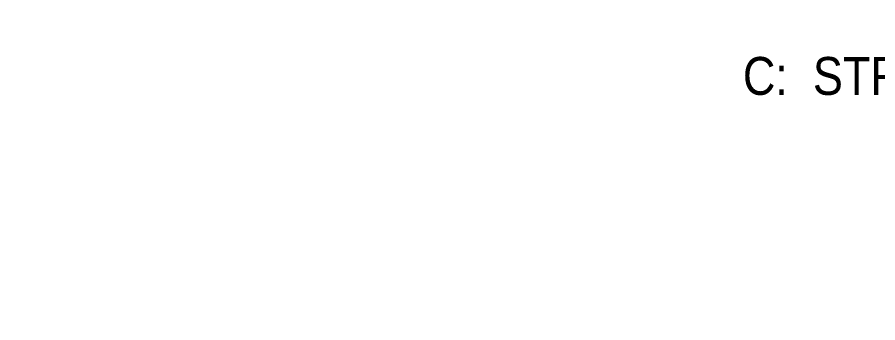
# Model space of a CAD drawing. Header units: inches. Extents: x -16404 to 14624, y -1591 to 16152.
# Drawn here: x -5679.36 to -5633.39, y 8704.23 to 8720.57 of the extents above; entities that cross this region are included whole.
import ezdxf
from ezdxf import colors
from ezdxf.entities.mleader import LeaderData, LeaderLine
from ezdxf.math import Vec2, Vec3

# ---------------------------------------------------------------- set-up
doc = ezdxf.new("R2010")
doc.units = ezdxf.units.IN
doc.header["$LTSCALE"] = 24
doc.header["$MEASUREMENT"] = 0
doc.layers.add('DESIGNER COMMENTS', color=221, linetype='CONTINUOUS', plot=False)
doc.layers.add('S-ANNO-NOTE', color=4, linetype='CONTINUOUS')
doc.styles.add('Arial', font='arial.ttf', dxfattribs={"width": 0.85})

msp = doc.modelspace()

# ---------------------------------------------------------------- texts
at = {"layer": 'S-ANNO-NOTE', "color": 6, "insert": (-5629.77699, 8716.38519), "char_height": 2.025, "width": 31.0800653, "attachment_point": 8, "style": 'Arial'}
msp.add_mtext('C:  STRAP OPTION', dxfattribs=at)

# ---------------------------------------------------------------- leaders
at = {"layer": 'DESIGNER COMMENTS'}
ml = msp.add_multileader_mtext('Standard', dxfattribs=at)
ml.set_content('{\\L\\C256;NEW}', color=4, style='Arial')
ml.set_leader_properties(color=2)
ml.build(insert=Vec2(0, 0))
ml.multileader.update_dxf_attribs({"dogleg_length": 0.36, "arrow_head_size": 1.3125, "scale": 12})
ctx = ml.context
ctx.base_point, ctx.scale, ctx.char_height, ctx.arrow_head_size, ctx.landing_gap_size, ctx.plane_origin = Vec3(-5763.54033, 8768.81856), 12, 3, 1.3125, 1.08, Vec3(-5804.78309, 8473.68794)
notes = []
notes.append((ctx, [(0, (0, 0, 0), (0, 0), (1, 0), 1, [])]))
ctx.mtext.insert, ctx.mtext.width, ctx.mtext.flow_direction = Vec3(-5762.46033, 8770.61856), 16.4652379, 5
ml = msp.add_multileader_mtext('Standard', dxfattribs=at)
ml.set_content('{\\L\\C256;NEW}', color=4, style='Arial')
ml.set_leader_properties(color=2)
ml.build(insert=Vec2(0, 0))
ml.multileader.update_dxf_attribs({"dogleg_length": 0.36, "arrow_head_size": 1.3125, "scale": 12})
ctx = ml.context
ctx.base_point, ctx.scale, ctx.char_height, ctx.arrow_head_size, ctx.landing_gap_size, ctx.plane_origin = Vec3(-5678.54284, 8768.81856), 12, 3, 1.3125, 1.08, Vec3(-5719.78561, 8473.68794)
notes.append((ctx, [(0, (0, 0, 0), (0, 0), (1, 0), 1, [])]))
ctx.mtext.insert, ctx.mtext.width, ctx.mtext.flow_direction = Vec3(-5677.46284, 8770.61856), 16.4652379, 5
for ctx, leaders in notes:
    for number, flags, end, landing, length, lines in leaders:
        leader = LeaderData()
        leader.index, (leader.has_last_leader_line, leader.has_dogleg_vector, leader.attachment_direction) = number, flags
        leader.last_leader_point, leader.dogleg_vector, leader.dogleg_length = Vec3(end), Vec3(landing), length
        for number, points, colour, breaks in lines:
            line = LeaderLine()
            line.index, line.vertices, line.color, line.breaks = number, Vec3.list(points), colors.encode_raw_color(colour), breaks
            leader.lines.append(line)
        ctx.leaders.append(leader)

doc.saveas('drawing.dxf')
